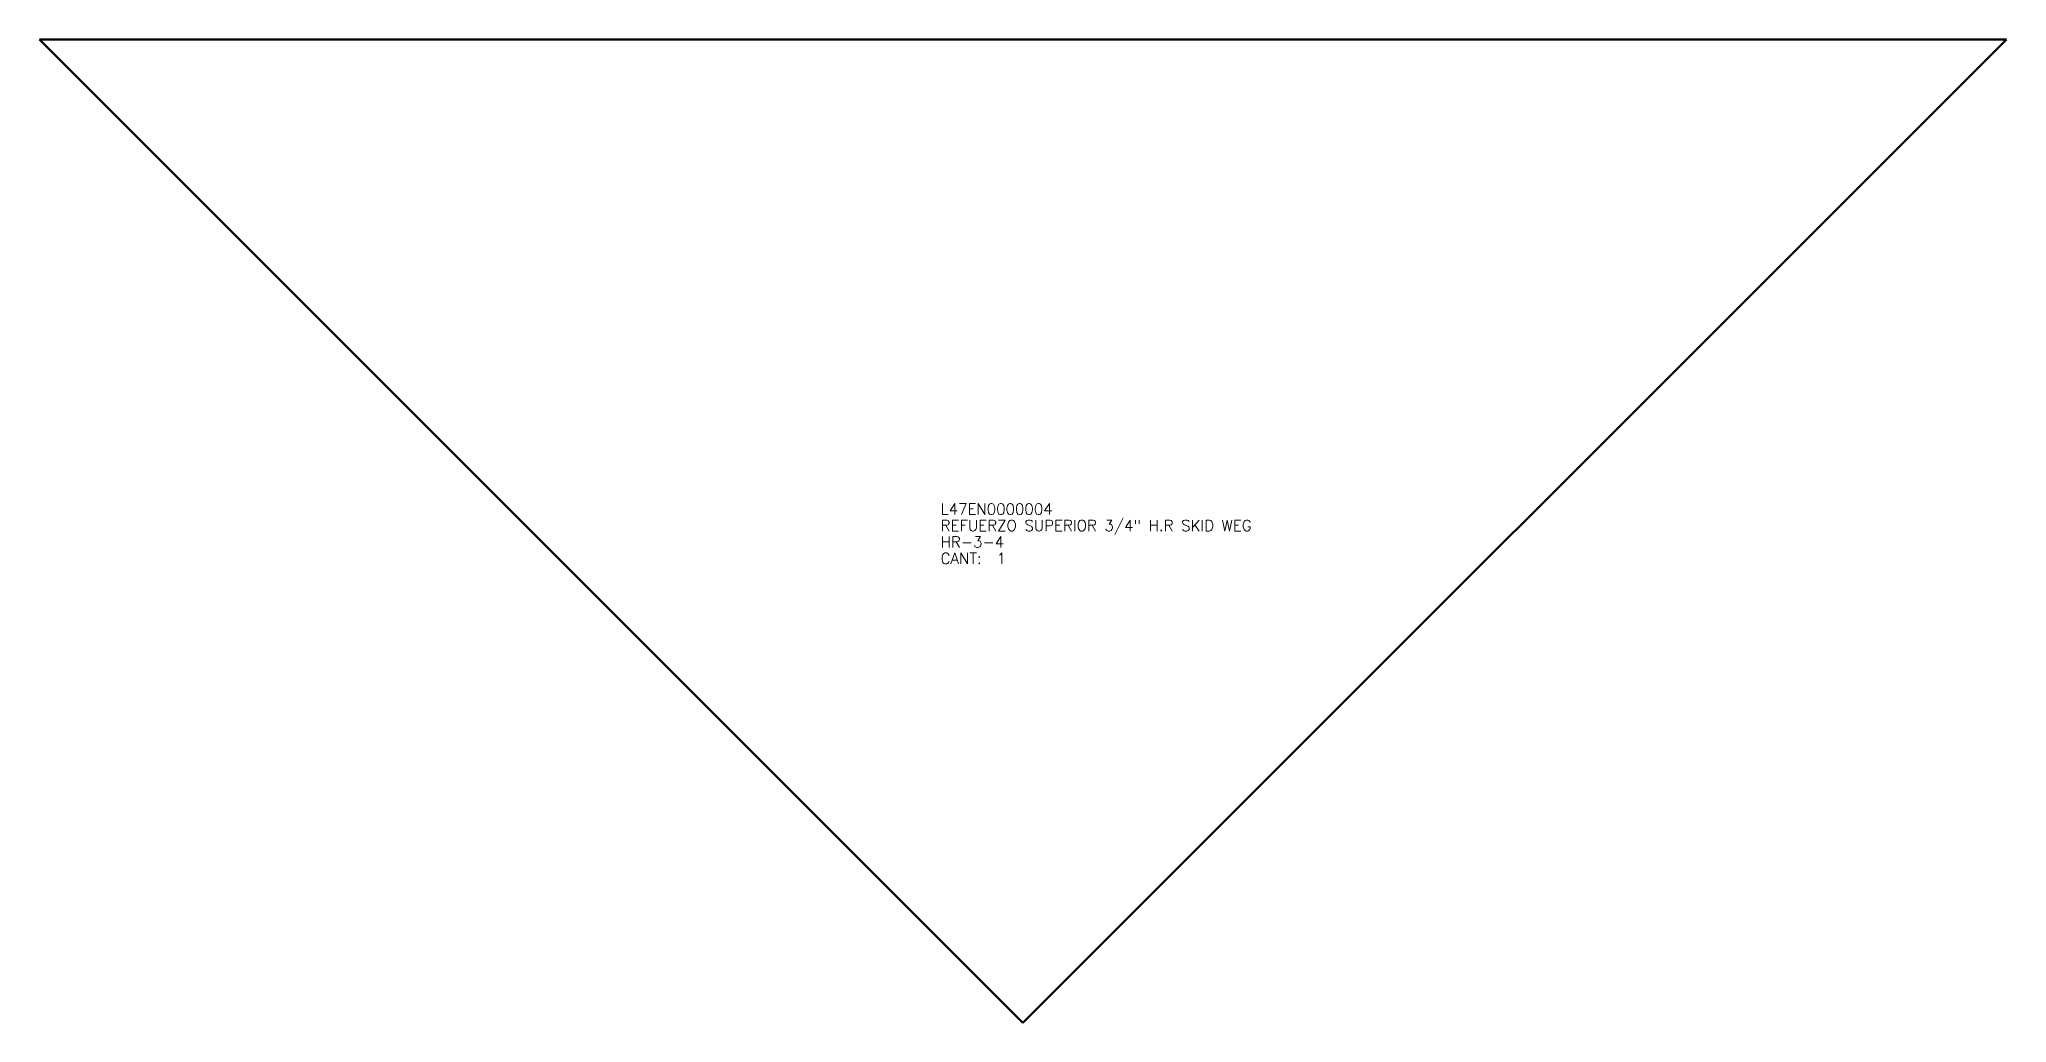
# Model space of a CAD drawing. Header units: millimetres. Extents: x 0 to 537, y 0 to 269.
import ezdxf

# ---------------------------------------------------------------- set-up
doc = ezdxf.new("R2010")
doc.units = ezdxf.units.MM
doc.layers.add('IV_OUTER_PROFILE', color=7, linetype='Continuous', lineweight=50)
doc.layers.add('IV_TEXT', color=7, linetype='Continuous')
doc.styles.add('RomanS', font='RomanS.shx')

msp = doc.modelspace()

# ---------------------------------------------------------------- linework, layer by layer
at = {"layer": 'IV_OUTER_PROFILE'}
for p, q in [((0, 268.7), (537.4, 268.7)), ((268.7, 0), (0, 268.7)), ((537.4, 268.7), (268.7, 0))]:
    msp.add_line(p, q, dxfattribs=at)

# ---------------------------------------------------------------- texts
at = {"layer": 'IV_TEXT', "style": 'RomanS'}
for s, p in [('L47EN0000004', (246.2, 138.85)), ('REFUERZO SUPERIOR 3/4" H.R SKID WEG', (246.2, 134.35)), ('HR-3-4', (246.2, 129.85)), ('CANT:  1', (246.2, 125.35))]:
    msp.add_text(s, height=3, dxfattribs=at).set_placement(p)

doc.saveas('drawing.dxf')
